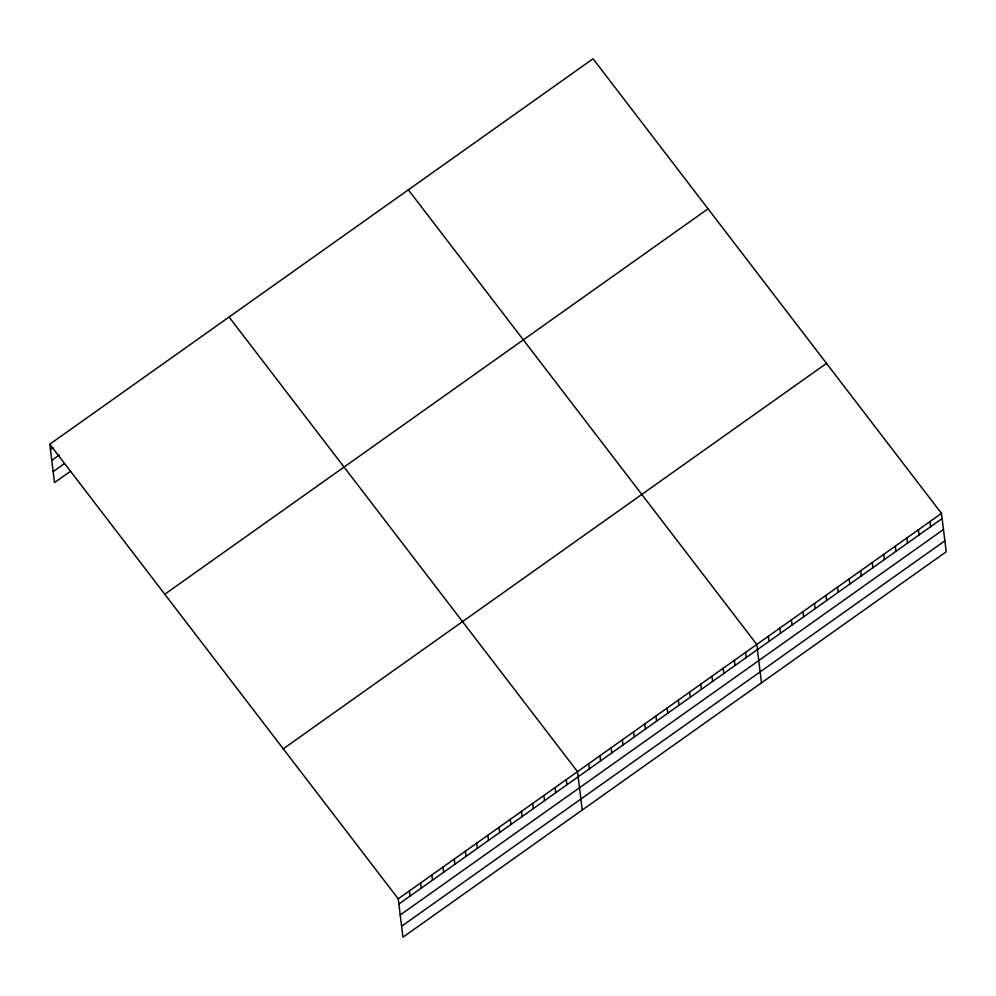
<?xml version="1.0" encoding="UTF-8"?>
<svg xmlns="http://www.w3.org/2000/svg" width="996" height="996" viewBox="0 0 996 996"><rect width="100%" height="100%" fill="white"/><g stroke="black" fill="none" stroke-linecap="round" stroke-linejoin="round"><path stroke-width="1.49" d="M49.8 444.216L593.056 58.776L941.494 513.401L946.2 551.784L402.944 937.224L398.238 898.84L49.8 444.216L54.506 482.599L70.691 471.12M50.435 449.383L52.925 447.615M51.78 460.339L59.25 455.048M53.162 471.631L64.367 463.688M164.788 594.251L708.032 208.811M283.25 748.818L826.506 363.378M398.238 898.84L941.494 513.401M398.873 904.007L942.116 518.567M400.218 914.963L943.473 529.523M401.6 926.255L944.855 540.816M408.348 189.825L756.786 644.449L761.492 682.833M229.068 317.027L577.506 771.651L582.224 810.022M929.94 521.593L930.575 526.76M918.399 529.785L919.034 534.939M906.858 537.977L907.493 543.131M895.317 546.169L895.939 551.323M883.763 554.361L884.398 559.515M872.222 562.541L872.857 567.708M860.681 570.733L861.316 575.9M849.14 578.925L849.775 584.092M837.586 587.117L838.221 592.284M826.045 595.309L826.68 600.476M814.504 603.501L815.139 608.656M802.963 611.693L803.598 616.848M791.409 619.885L792.044 625.04M779.868 628.065L780.503 633.232M768.327 636.257L768.962 641.424M745.581 652.405L746.216 657.559M734.376 660.348L735.011 665.515M723.171 668.304L723.806 673.458M711.966 676.247L712.601 681.413M700.761 684.202L701.396 689.357M689.556 692.145L690.191 697.312M678.351 700.101L678.986 705.268M667.146 708.044L667.781 713.211M655.941 716L656.576 721.166M644.736 723.955L645.371 729.109M633.531 731.898L634.166 737.065M622.326 739.854L622.961 745.008M611.121 747.797L611.756 752.964M599.916 755.752L600.551 760.907M588.711 763.695L589.346 768.862M566.301 779.594L566.936 784.761M555.096 787.55L555.731 792.704M543.891 795.493L544.526 800.66M532.686 803.448L533.321 808.603M521.481 811.391L522.116 816.558M510.276 819.347L510.911 824.514M499.071 827.29L499.706 832.457M487.878 835.246L488.501 840.412M476.673 843.201L477.296 848.355M465.468 851.144L466.091 856.311M454.263 859.1L454.898 864.254M443.058 867.043L443.693 872.21M431.853 874.998L432.488 880.153M420.648 882.942L421.283 888.108M409.443 890.897L410.078 896.051"/></g></svg>
